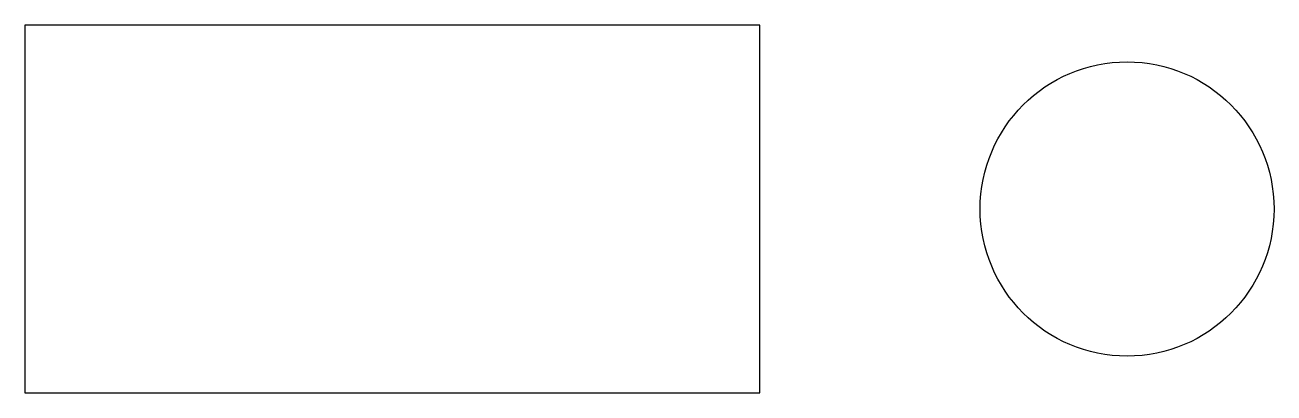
# Model space of a CAD drawing. Header units: metres. Extents: x 100 to 270, y 100 to 150.
import ezdxf

# ---------------------------------------------------------------- set-up
doc = ezdxf.new("R2010")
doc.units = ezdxf.units.M
doc.layers.add('Shapes', color=1, linetype='CONTINUOUS')

msp = doc.modelspace()

# ---------------------------------------------------------------- linework, layer by layer
at = {"layer": 'Shapes'}
msp.add_lwpolyline([(100, 100), (200, 100), (200, 150), (100, 150), (100, 100)], dxfattribs=at)
msp.add_circle((250, 125), 20, dxfattribs=at)

doc.saveas('drawing.dxf')
